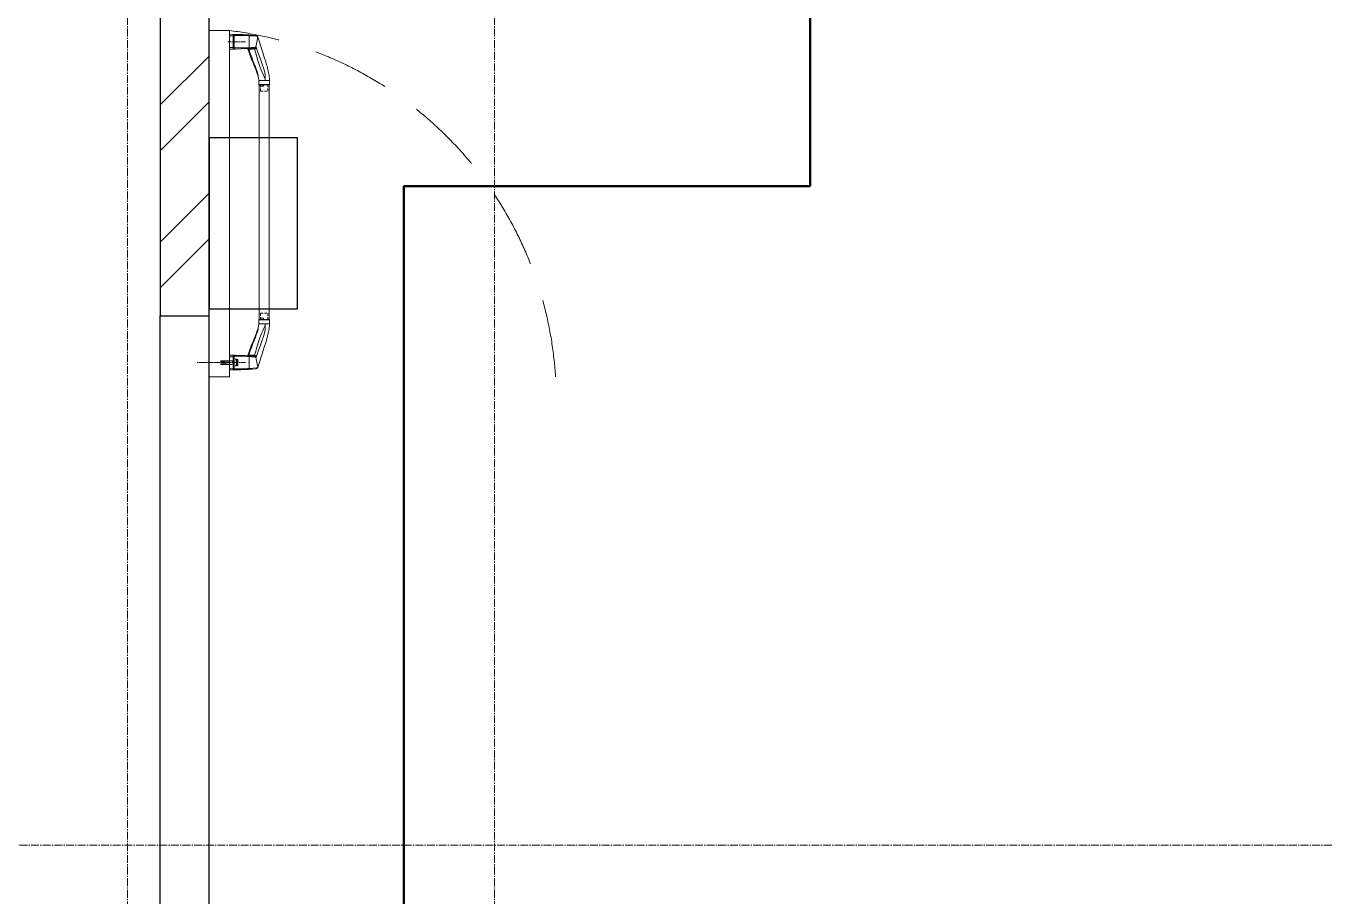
# Model space of a CAD drawing. Header units: millimetres. Extents: x -7155 to 483283, y -227682 to 148426.
# Drawn here: x 27351 to 30536, y 88375 to 90511 of the extents above; entities that cross this region are included whole.
import ezdxf

# ---------------------------------------------------------------- set-up
doc = ezdxf.new("R2010")
doc.units = ezdxf.units.MM
for name, pattern in [('CENTER2', [28.575, 19.05, -3.175, 3.175, -3.175]), ('CENTERLINE', [30, 12, -1.5, 3, -1.5, 12]), ('DASHED', [19.05, 12.7, -6.35]), ('HIDDEN', [9.525, 6.35, -3.175])]:
    doc.linetypes.add(name, pattern=pattern)
for name, color, linetype, lineweight in [('АР_Двери_внутренние_антипаника', 7, 'Continuous', 0), ('АР_Стены кирпич', 32, 'Continuous', 25), ('АР_Штриховка', 8, 'Continuous', 0)]:
    doc.layers.add(name, color=color, linetype=linetype, lineweight=lineweight)
for name, color, linetype, lineweight, true_color in [('АР_Оси_РД_100', 7, 'Continuous', 0, 0x525252), ('МАГНИТЫ', 7, 'Continuous', 0, 0xd100d1), ('РД_Витраж_вн', 7, 'Continuous', 25, 0x148aff), ('РД_Оси_100', 7, 'Continuous', 0, 0x525252), ('РД_проем_инж перемыч_фахверк', 7, 'Continuous', 18, 0xff1f1f)]:
    doc.layers.add(name, color=color, linetype=linetype, lineweight=lineweight, true_color=true_color)
doc.layers.add('РД_Проем', color=230, linetype='Continuous', lineweight=0, plot=False)

# ---------------------------------------------------------------- blocks, each defined once
blk = doc.blocks.new('СОШ_2200_АР_ОСИ_М100_28.05.24')
at = {"layer": 'АР_Оси_РД_100', "linetype": 'CENTER2'}
for p, q in [((27600, -6155), (27600, 139938.679)), ((-5954.958, 88500), (119910, 88500))]:
    blk.add_line(p, q, dxfattribs=at)
blk.add_lwpolyline([(28500, -6155), (28500, 139938.679)], dxfattribs=at)

msp = doc.modelspace()

# ---------------------------------------------------------------- hatches: boundary and pattern name
at = {"layer": 'АР_Штриховка', "linetype": 'Continuous', "lineweight": 0, "true_color": 0x000000}
h = msp.add_hatch(dxfattribs=at)
h.set_pattern_fill('ANSI32', color=18, scale=25, angle=-360, style=0)
h.paths.add_polyline_path([(27800, 90800), (27680, 90800), (27680, 89800), (27800, 89800)], flags=0)
h.paths.add_polyline_path([(27800, 87800), (27680, 87800), (27680, 87400), (27800, 87400)], flags=0)

# ---------------------------------------------------------------- linework, layer by layer
at = {"color": 1, "lineweight": 50}
for points in [[(29275, 90117.6), (29275, 99663), (44686.9, 99663), (44686.9, 90117.6)], [(29275, 90117.6), (28278, 90117.6), (28278, 71611), (44686.9, 71611), (44686.9, 90117.6)]]:
    msp.add_lwpolyline(points, dxfattribs=at)
at = {"layer": 'АР_Двери_внутренние_антипаника', "color": 18, "true_color": 0x000000}
for p, q in [((27850, 90500), (27800, 90500)), ((27800, 90500), (27800, 89650)), ((27850, 89650), (27850, 90500)), ((27800, 89650), (27850, 89650))]:
    msp.add_line(p, q, dxfattribs=at)
at = {"layer": 'АР_Двери_внутренние_антипаника', "color": 18, "linetype": 'Continuous', "true_color": 0x000000}
for p, q in [((27850, 90454.3), (27850, 90490.8)), ((27850, 90490.8), (27859.4, 90490.6)), ((27858.7, 90486.7), (27858.8, 90487.4)), ((27858.8, 90488.2), (27858.9, 90488.9)), ((27858.8, 90487.4), (27858.8, 90488.2)), ((27858.9, 90488.9), (27859, 90489.6)), ((27859, 90489.6), (27859.2, 90490.4)), ((27859.2, 90490.4), (27859.4, 90490.6)), ((27860.3, 90490.4), (27859.4, 90490.6)), ((27860.8, 90490.2), (27860.3, 90490.4)), ((27861.2, 90489.8), (27860.8, 90490.2)), ((27861.5, 90489.3), (27861.2, 90489.8)), ((27861.4, 90487.4), (27861.3, 90487.1)), ((27861.6, 90487.6), (27861.4, 90487.4)), ((27861.7, 90488.8), (27861.5, 90489.3)), ((27861.9, 90487.7), (27861.6, 90487.6)), ((27861.9, 90487.7), (27861.7, 90488.8)), ((27865.5, 90487.7), (27861.9, 90487.7)), ((27869.6, 90487.7), (27865.5, 90487.7)), ((27873.4, 90487.7), (27869.6, 90487.7)), ((27878.1, 90487.7), (27873.4, 90487.7)), ((27882, 90487.7), (27878.1, 90487.7)), ((27886.2, 90487.7), (27882, 90487.7)), ((27889.9, 90487.6), (27886.2, 90487.7)), ((27893.9, 90487.5), (27889.9, 90487.6)), ((27897.9, 90487.3), (27893.9, 90487.5)), ((27896.3, 90489.3), (27896.9, 90489.2)), ((27896.9, 90489.2), (27897.5, 90488.7)), ((27897, 90489.1), (27905.8, 90488.6)), ((27897.5, 90488.7), (27897.8, 90488.1)), ((27897.8, 90488.1), (27897.9, 90487.3)), ((27897.9, 90457.7), (27897.9, 90487.3)), ((27897.9, 90457.8), (27897.9, 90487.2)), ((27916.7, 90485.9), (27897.9, 90487.2)), ((27898.8, 90489), (27898.5, 90489.1)), ((27905.8, 90488.6), (27915.1, 90487.9)), ((27915.4, 90487.8), (27915.1, 90487.9)), ((27915.7, 90487.8), (27915.4, 90487.8)), ((27916.2, 90487.3), (27915.7, 90487.8)), ((27917.2, 90487.1), (27915.7, 90487.8)), ((27916.6, 90486.6), (27916.2, 90487.3)), ((27858.7, 90486.7), (27850, 90486.8)), ((27850, 90458.3), (27858.7, 90458.4)), ((27858.7, 90458.4), (27858.7, 90486.7)), ((27858.7, 90486.7), (27861.3, 90486.7)), ((27858.7, 90458.4), (27861.3, 90458.4)), ((27858.8, 90457.6), (27858.7, 90458.4)), ((27858.8, 90456.8), (27858.8, 90457.6)), ((27858.9, 90456.1), (27858.8, 90456.8)), ((27859, 90455.5), (27858.9, 90456.1)), ((27859.2, 90454.7), (27859, 90455.5)), ((27861.2, 90455.2), (27861.5, 90455.7)), ((27861.3, 90487.1), (27861.3, 90486.9)), ((27861.3, 90486.9), (27861.3, 90486.7)), ((27861.3, 90486.7), (27861.3, 90458.4)), ((27861.3, 90458.4), (27861.3, 90458.1)), ((27861.3, 90458.1), (27861.3, 90457.9)), ((27861.3, 90457.9), (27861.4, 90457.8)), ((27861.4, 90457.8), (27861.4, 90457.6)), ((27861.4, 90457.6), (27861.6, 90457.4)), ((27861.5, 90455.7), (27861.7, 90456.2)), ((27861.6, 90457.4), (27861.9, 90457.3)), ((27861.7, 90456.2), (27861.9, 90457.3)), ((27861.9, 90457.3), (27865.5, 90457.3)), ((27894.9, 90455.6), (27863.7, 90454.5)), ((27865.5, 90457.3), (27869.8, 90457.3)), ((27869.8, 90457.3), (27873.6, 90457.3)), ((27873.6, 90457.3), (27878.4, 90457.3)), ((27878.4, 90457.3), (27882.3, 90457.3)), ((27882.3, 90457.3), (27885.6, 90457.3)), ((27885.6, 90457.3), (27888.5, 90457.4)), ((27888.5, 90457.4), (27891.6, 90457.4)), ((27891.6, 90457.4), (27894.7, 90457.5)), ((27894.7, 90457.5), (27897.9, 90457.7)), ((27896.3, 90455.7), (27894.9, 90455.6)), ((27894.9, 90455.6), (27895.3, 90454.9)), ((27895.1, 90455.6), (27897.1, 90455.7)), ((27895.3, 90455.6), (27895.9, 90455.5)), ((27895.9, 90455.5), (27896, 90455.4)), ((27896, 90455.4), (27896.2, 90455.2)), ((27896.9, 90455.8), (27896.3, 90455.7)), ((27897.5, 90456.3), (27896.9, 90455.8)), ((27897.1, 90455.7), (27897.1, 90455.9)), ((27897.1, 90455.7), (27898.7, 90455.8)), ((27897.8, 90456.9), (27897.5, 90456.3)), ((27897.9, 90457.7), (27897.8, 90456.9)), ((27897.9, 90457.8), (27901.3, 90458)), ((27897.9, 90457.5), (27897.9, 90457.8)), ((27897.9, 90457.4), (27897.9, 90457.5)), ((27898.7, 90455.8), (27899.7, 90455.9)), ((27899.7, 90455.9), (27900.2, 90455.9)), ((27900.2, 90455.9), (27900.2, 90455.9)), ((27900.3, 90456.1), (27900.4, 90456.1)), ((27900.3, 90455.9), (27900.3, 90456.1)), ((27900.4, 90456.1), (27901, 90456.1)), ((27901, 90456.1), (27900.9, 90456.1)), ((27901.3, 90458), (27904.2, 90458.2)), ((27904.2, 90458.2), (27907, 90458.4)), ((27907, 90458.4), (27909.9, 90458.6)), ((27909.9, 90458.6), (27912.8, 90458.8)), ((27911.8, 90457), (27911.2, 90456.8)), ((27911.2, 90456.7), (27911.3, 90456.8)), ((27911.3, 90456.8), (27911.2, 90456.8)), ((27911.2, 90456.5), (27911.2, 90456.7)), ((27911.2, 90456.4), (27911.2, 90456.5)), ((27911.3, 90456.3), (27911.2, 90456.4)), ((27911.2, 90455.3), (27911.3, 90455.7)), ((27911.2, 90455.1), (27911.2, 90455.3)), ((27912.2, 90456.6), (27911.3, 90456.3)), ((27911.4, 90456.2), (27911.3, 90456.3)), ((27911.3, 90455.7), (27911.4, 90456.2)), ((27912.3, 90457.4), (27911.8, 90457)), ((27913.2, 90457.2), (27912.2, 90456.6)), ((27912.7, 90458.1), (27912.3, 90457.4)), ((27914.1, 90455.5), (27912.6, 90455)), ((27912.8, 90458.8), (27912.7, 90458.1)), ((27912.8, 90458.8), (27912.9, 90458.8)), ((27912.9, 90458.8), (27913, 90458.9)), ((27913, 90458.9), (27913.1, 90458.9)), ((27913.1, 90458.9), (27913.5, 90459.1)), ((27913.1, 90458.9), (27913.1, 90458.9)), ((27913.1, 90458.9), (27913.1, 90458.9)), ((27913.1, 90458.9), (27913.1, 90458.9)), ((27913.1, 90458.9), (27913.1, 90458.9)), ((27913.1, 90458.9), (27913.1, 90458.9)), ((27913.1, 90458.9), (27913.1, 90458.9)), ((27913.1, 90458.9), (27913.1, 90458.9)), ((27913.1, 90458.9), (27913.1, 90458.9)), ((27913.1, 90458.9), (27913.1, 90458.9)), ((27913.1, 90458.9), (27913.1, 90458.9)), ((27913.1, 90458.9), (27913.1, 90458.9)), ((27913.1, 90458.9), (27913.1, 90458.9)), ((27913.1, 90458.9), (27913.1, 90458.9)), ((27914, 90458.1), (27913.2, 90457.2)), ((27913.5, 90459.1), (27914, 90459.2)), ((27914, 90459.2), (27914.2, 90459.2)), ((27914.4, 90459.1), (27914, 90458.1)), ((27915.4, 90456.2), (27914.1, 90455.5)), ((27914.2, 90459.2), (27914.4, 90459.1)), ((27914.4, 90459.1), (27919.1, 90483.6)), ((27914.4, 90459.1), (27915.3, 90458.3)), ((27915.3, 90458.3), (27915.8, 90457.8)), ((27916.2, 90457), (27915.4, 90456.2)), ((27915.8, 90457.8), (27916.2, 90457)), ((27916.2, 90457), (27919.5, 90446.8)), ((27916.7, 90485.9), (27916.6, 90486.6)), ((27917.3, 90485.7), (27916.7, 90485.9)), ((27918.9, 90485.3), (27917.2, 90487.1)), ((27918, 90485.1), (27917.3, 90485.7)), ((27919.1, 90483.6), (27918, 90485.1)), ((27919.8, 90483.6), (27918.9, 90485.3)), ((27919, 90485.2), (27918.9, 90485.3)), ((27919.2, 90484.4), (27919, 90485.2)), ((27919.1, 90483.6), (27919.2, 90484.4)), ((27920.4, 90481.7), (27919.8, 90483.6)), ((27923.4, 90472.2), (27920.4, 90481.7)), ((27926.1, 90463.6), (27923.4, 90472.2)), ((27928.6, 90455.8), (27926.1, 90463.6)), ((27930.8, 90448.9), (27928.6, 90455.8)), ((27859.4, 90454.4), (27850, 90454.3)), ((27859.4, 90454.4), (27859.2, 90454.7)), ((27859.4, 90454.4), (27860.3, 90454.6)), ((27861.5, 90454.4), (27859.4, 90454.4)), ((27860.3, 90454.6), (27860.8, 90454.9)), ((27860.8, 90454.9), (27861.2, 90455.2)), ((27863.7, 90454.5), (27861.5, 90454.4)), ((27895.3, 90454.9), (27898.2, 90446.2)), ((27895.3, 90454.9), (27895.5, 90454.6)), ((27895.5, 90454.6), (27895.9, 90454.3)), ((27895.9, 90454.3), (27896.4, 90454.1)), ((27896.2, 90455.2), (27896.4, 90455.1)), ((27896.4, 90455.1), (27896.9, 90454.8)), ((27896.4, 90454.1), (27897.6, 90454)), ((27896.9, 90454.8), (27897.5, 90454.2)), ((27897.5, 90454.2), (27897.6, 90454)), ((27897.6, 90454), (27901, 90443.7)), ((27898.1, 90454), (27897.6, 90454)), ((27905.5, 90454.4), (27898.1, 90454)), ((27898.2, 90446.2), (27900.9, 90438.5)), ((27900.9, 90438.5), (27903.4, 90431.8)), ((27901, 90443.7), (27904.4, 90434.3)), ((27903.4, 90431.8), (27905.7, 90425.9)), ((27904.4, 90434.3), (27907.6, 90425.9)), ((27911.2, 90454.8), (27905.5, 90454.4)), ((27905.7, 90425.9), (27907.8, 90420.6)), ((27907.6, 90425.9), (27910.6, 90418.2)), ((27911.2, 90454.8), (27911.2, 90455.1)), ((27912.6, 90455), (27911.2, 90454.8)), ((27914.4, 90444.5), (27911.2, 90454.8)), ((27911.2, 90454.8), (27911.2, 90454.8)), ((27917.2, 90435.1), (27914.4, 90444.5)), ((27919.7, 90426.6), (27917.2, 90435.1)), ((27919.5, 90446.8), (27922.8, 90437.8)), ((27922.2, 90418.9), (27919.7, 90426.6)), ((27922.8, 90437.8), (27925.8, 90429.7)), ((27925.8, 90429.7), (27928.6, 90422.2)), ((27932.7, 90442.7), (27930.8, 90448.9)), ((27934.5, 90437.1), (27932.7, 90442.7)), ((27936.1, 90432), (27934.5, 90437.1)), ((27938, 90425.9), (27936.1, 90432)), ((27939.6, 90420.6), (27938, 90425.9)), ((27907.8, 90420.6), (27909.7, 90416)), ((27909.7, 90416), (27911.4, 90411.9)), ((27910.6, 90418.2), (27913.4, 90411.2)), ((27911.4, 90411.9), (27912.9, 90408.3)), ((27912.9, 90408.3), (27914.6, 90404)), ((27913.4, 90411.2), (27915.8, 90404.9)), ((27914.6, 90404), (27916, 90400.4)), ((27915.8, 90404.9), (27917.8, 90399.1)), ((27916, 90400.4), (27917.4, 90396.6)), ((27917.4, 90396.6), (27918.8, 90392.5)), ((27917.8, 90399.1), (27919.3, 90394)), ((27918.8, 90392.5), (27920, 90388.1)), ((27919.3, 90394), (27920.3, 90389.4)), ((27924.7, 90411.9), (27922.2, 90418.9)), ((27927, 90405.5), (27924.7, 90411.9)), ((27929.3, 90399.7), (27927, 90405.5)), ((27928.6, 90422.2), (27931.1, 90415.2)), ((27931.4, 90394.5), (27929.3, 90399.7)), ((27931.1, 90415.2), (27933.2, 90408.7)), ((27933.4, 90389.8), (27931.4, 90394.5)), ((27933.2, 90408.7), (27935, 90402.6)), ((27935, 90402.6), (27936.3, 90396.9)), ((27936.3, 90396.9), (27937.1, 90391.4)), ((27940.9, 90416.1), (27939.6, 90420.6)), ((27942, 90412.3), (27940.9, 90416.1)), ((27942.9, 90409.2), (27942, 90412.3)), ((27943.6, 90406.4), (27942.9, 90409.2)), ((27944.2, 90404.2), (27943.6, 90406.4)), ((27944.6, 90402.3), (27944.2, 90404.2)), ((27945.2, 90400), (27944.6, 90402.3)), ((27945.8, 90397.3), (27945.2, 90400)), ((27946.5, 90394), (27945.8, 90397.3)), ((27947.1, 90390.3), (27946.5, 90394)), ((27920, 90388.1), (27921.1, 90383.6)), ((27920.3, 90389.4), (27920.7, 90386.3)), ((27920.7, 90386.3), (27921.1, 90383.4)), ((27921, 90383.8), (27921.3, 90382.3)), ((27921.3, 90382.3), (27921.6, 90380)), ((27921.7, 90377.5), (27921.6, 90380)), ((27921.7, 90377.5), (27921.7, 90367.5)), ((27921.7, 90377.5), (27921.8, 90377.5)), ((27921.7, 90367.5), (27937.5, 90367.5)), ((27921.8, 90377.5), (27937.5, 90377.5)), ((27936.9, 90366.5), (27922.7, 90366.5)), ((27922.7, 90366.5), (27922.7, 89791)), ((27934.9, 90386.6), (27933.4, 90389.8)), ((27936.3, 90383.6), (27934.9, 90386.6)), ((27937.2, 90380.6), (27936.3, 90383.6)), ((27947.1, 90366.5), (27936.9, 90366.5)), ((27937.1, 90391.4), (27937.4, 90387.5)), ((27937.5, 90377.5), (27937.2, 90380.6)), ((27937.4, 90387.5), (27937.5, 90383.9)), ((27937.5, 90383.9), (27937.5, 90380.6)), ((27937.5, 90380.6), (27937.5, 90377.5)), ((27937.5, 90377.5), (27948.1, 90377.5)), ((27937.5, 90367.5), (27948.1, 90367.5)), ((27947.3, 90389), (27947.1, 90390.3)), ((27947.1, 90366.5), (27947.1, 89791)), ((27947.5, 90387.7), (27947.3, 90389)), ((27947.6, 90386.5), (27947.5, 90387.7)), ((27947.7, 90385.3), (27947.6, 90386.5)), ((27947.8, 90384.2), (27947.7, 90385.3)), ((27948, 90382.3), (27947.8, 90384.2)), ((27948.1, 90377.5), (27948, 90382.3)), ((27948.1, 90367.5), (27948.1, 90377.5)), ((27948.1, 90367.5), (27948.1, 90377.5)), ((27921.7, 89790), (27937.5, 89790)), ((27921.7, 89780), (27921.7, 89790)), ((27936.9, 89791), (27922.7, 89791)), ((27947.1, 89791), (27936.9, 89791)), ((27937.5, 89790), (27948.1, 89790)), ((27948.1, 89790), (27948.1, 89780)), ((27948.1, 89790), (27948.1, 89780)), ((27914.6, 89753.5), (27916, 89757.1)), ((27915.8, 89752.6), (27917.8, 89758.4)), ((27916, 89757.1), (27917.4, 89760.9)), ((27917.4, 89760.9), (27918.8, 89765.1)), ((27917.8, 89758.4), (27919.3, 89763.5)), ((27918.8, 89765.1), (27920, 89769.4)), ((27919.3, 89763.5), (27920.3, 89768.1)), ((27920, 89769.4), (27921.1, 89773.9)), ((27920.3, 89768.1), (27920.7, 89771.2)), ((27920.7, 89771.2), (27921.1, 89774.1)), ((27921, 89773.7), (27921.3, 89775.2)), ((27921.3, 89775.2), (27921.6, 89777.6)), ((27921.7, 89780), (27921.6, 89777.6)), ((27921.7, 89780), (27921.8, 89780)), ((27921.8, 89780), (27937.5, 89780)), ((27929.3, 89757.8), (27927, 89752)), ((27931.4, 89763), (27929.3, 89757.8)), ((27933.4, 89767.7), (27931.4, 89763)), ((27933.2, 89748.8), (27935, 89754.9)), ((27934.9, 89770.9), (27933.4, 89767.7)), ((27936.3, 89773.9), (27934.9, 89770.9)), ((27935, 89754.9), (27936.3, 89760.6)), ((27937.2, 89776.9), (27936.3, 89773.9)), ((27936.3, 89760.6), (27937.1, 89766.1)), ((27937.1, 89766.1), (27937.4, 89770)), ((27937.5, 89780), (27937.2, 89776.9)), ((27937.4, 89770), (27937.5, 89773.6)), ((27937.5, 89776.9), (27937.5, 89780)), ((27937.5, 89780), (27948.1, 89780)), ((27937.5, 89773.6), (27937.5, 89776.9)), ((27944.6, 89755.2), (27944.2, 89753.3)), ((27945.2, 89757.5), (27944.6, 89755.2)), ((27945.8, 89760.3), (27945.2, 89757.5)), ((27946.5, 89763.5), (27945.8, 89760.3)), ((27947.1, 89767.2), (27946.5, 89763.5)), ((27947.3, 89768.5), (27947.1, 89767.2)), ((27947.5, 89769.8), (27947.3, 89768.5)), ((27947.6, 89771), (27947.5, 89769.8)), ((27947.7, 89772.2), (27947.6, 89771)), ((27947.8, 89773.3), (27947.7, 89772.2)), ((27948, 89775.2), (27947.8, 89773.3)), ((27948.1, 89780), (27948, 89775.2)), ((27900.9, 89719), (27903.4, 89725.7)), ((27901, 89713.8), (27904.4, 89723.2)), ((27903.4, 89725.7), (27905.7, 89731.6)), ((27904.4, 89723.2), (27907.6, 89731.6)), ((27905.7, 89731.6), (27907.8, 89736.9)), ((27907.6, 89731.6), (27910.6, 89739.3)), ((27907.8, 89736.9), (27909.7, 89741.5)), ((27909.7, 89741.5), (27911.4, 89745.6)), ((27910.6, 89739.3), (27913.4, 89746.3)), ((27911.4, 89745.6), (27912.9, 89749.2)), ((27912.9, 89749.2), (27914.6, 89753.5)), ((27913.4, 89746.3), (27915.8, 89752.6)), ((27919.7, 89730.9), (27917.2, 89722.4)), ((27922.2, 89738.6), (27919.7, 89730.9)), ((27924.7, 89745.6), (27922.2, 89738.6)), ((27922.8, 89719.7), (27925.8, 89727.8)), ((27927, 89752), (27924.7, 89745.6)), ((27925.8, 89727.8), (27928.6, 89735.3)), ((27928.6, 89735.3), (27931.1, 89742.3)), ((27931.1, 89742.3), (27933.2, 89748.8)), ((27936.1, 89725.5), (27934.5, 89720.5)), ((27938, 89731.6), (27936.1, 89725.5)), ((27939.6, 89736.9), (27938, 89731.6)), ((27940.9, 89741.4), (27939.6, 89736.9)), ((27942, 89745.2), (27940.9, 89741.4)), ((27942.9, 89748.3), (27942, 89745.2)), ((27943.6, 89751.1), (27942.9, 89748.3)), ((27944.2, 89753.3), (27943.6, 89751.1)), ((27850, 89703.2), (27850, 89666.7)), ((27859.4, 89703.1), (27850, 89703.2)), ((27850, 89699.3), (27858.7, 89699.1)), ((27858.8, 89699.9), (27858.7, 89699.1)), ((27858.7, 89699.1), (27858.7, 89670.9)), ((27858.7, 89699.1), (27861.3, 89699.1)), ((27858.9, 89701.4), (27858.8, 89700.7)), ((27858.8, 89700.7), (27858.8, 89699.9)), ((27859, 89702), (27858.9, 89701.4)), ((27859.2, 89702.9), (27859, 89702)), ((27859.4, 89703.1), (27859.2, 89702.9)), ((27861.5, 89703.1), (27859.4, 89703.1)), ((27859.4, 89703.1), (27860.3, 89702.9)), ((27860.3, 89702.9), (27860.8, 89702.6)), ((27860.8, 89702.6), (27861.2, 89702.3)), ((27861.2, 89702.3), (27861.5, 89701.8)), ((27861.3, 89699.6), (27861.4, 89699.7)), ((27861.3, 89699.4), (27861.3, 89699.6)), ((27861.3, 89699.1), (27861.3, 89699.4)), ((27861.3, 89670.9), (27861.3, 89699.1)), ((27861.4, 89699.9), (27861.6, 89700.1)), ((27861.4, 89699.7), (27861.4, 89699.9)), ((27863.7, 89703.1), (27861.5, 89703.1)), ((27861.5, 89701.8), (27861.7, 89701.3)), ((27861.6, 89700.1), (27861.9, 89700.2)), ((27861.7, 89701.3), (27861.9, 89700.2)), ((27861.9, 89700.2), (27865.5, 89700.2)), ((27894.9, 89701.9), (27863.7, 89703.1)), ((27866, 89692), (27865.1, 89694.2)), ((27865.1, 89694.2), (27865.3, 89694.2)), ((27866.2, 89692), (27865.3, 89694.2)), ((27865.3, 89694.2), (27868.4, 89692.6)), ((27865.5, 89700.2), (27869.8, 89700.2)), ((27866.6, 89689.5), (27866, 89692)), ((27866.8, 89689.5), (27866.2, 89692)), ((27868.4, 89691.5), (27866.9, 89692.2)), ((27866.9, 89692.2), (27867.4, 89690.4)), ((27868.2, 89691.5), (27867, 89692.1)), ((27868.2, 89691.5), (27868.4, 89691.5)), ((27868.4, 89692.6), (27868.4, 89691.5)), ((27868.6, 89691), (27868.6, 89692.6)), ((27868.6, 89692.6), (27868.8, 89692.6)), ((27868.6, 89691), (27868.8, 89691)), ((27868.6, 89690.9), (27868.6, 89691)), ((27868.6, 89690.7), (27868.6, 89690.9)), ((27868.8, 89691), (27868.8, 89692.6)), ((27868.8, 89692.6), (27870.5, 89692.6)), ((27868.8, 89690.9), (27868.8, 89691)), ((27868.8, 89690.7), (27868.8, 89690.9)), ((27869.1, 89691.1), (27869.1, 89691.8)), ((27869.1, 89691.8), (27870.2, 89691.8)), ((27869.2, 89691.1), (27869.1, 89691.1)), ((27869.2, 89691), (27869.2, 89691.1)), ((27869.2, 89690.9), (27869.2, 89691)), ((27869.3, 89690.8), (27869.2, 89690.9)), ((27869.2, 89690.9), (27869.2, 89690.9)), ((27869.8, 89700.2), (27873.6, 89700.2)), ((27869.9, 89691.8), (27869.9, 89691.1)), ((27869.9, 89691.1), (27870.2, 89691.1)), ((27869.9, 89691.1), (27869.9, 89691.1)), ((27869.9, 89691.1), (27869.9, 89691)), ((27869.9, 89691), (27869.9, 89690.9)), ((27869.9, 89690.9), (27869.9, 89690.9)), ((27869.9, 89690.9), (27869.9, 89690.8)), ((27870.2, 89691), (27870.1, 89690.9)), ((27870.1, 89690.9), (27870.1, 89690.9)), ((27870.1, 89690.9), (27870.1, 89690.8)), ((27870.2, 89691.8), (27870.2, 89691.1)), ((27870.2, 89691.1), (27870.2, 89691.1)), ((27870.2, 89691.1), (27870.2, 89691)), ((27870.5, 89692.6), (27870.5, 89691)), ((27870.5, 89691), (27870.5, 89690.8)), ((27870.5, 89690.8), (27870.5, 89690.7)), ((27873.6, 89700.2), (27878.4, 89700.2)), ((27878.4, 89700.2), (27882.3, 89700.2)), ((27882.3, 89700.2), (27885.6, 89700.2)), ((27885.6, 89700.2), (27888.5, 89700.2)), ((27888.5, 89700.2), (27891.6, 89700.1)), ((27891.6, 89700.1), (27894.7, 89700)), ((27894.7, 89700), (27897.9, 89699.8)), ((27894.9, 89701.9), (27895.3, 89702.6)), ((27896.3, 89701.8), (27894.9, 89701.9)), ((27895.1, 89701.9), (27897.1, 89701.8)), ((27895.3, 89702.6), (27898.2, 89711.3)), ((27895.3, 89702.6), (27895.5, 89702.9)), ((27895.3, 89701.9), (27895.9, 89702)), ((27895.5, 89702.9), (27895.9, 89703.2)), ((27895.9, 89703.2), (27896.4, 89703.4)), ((27895.9, 89702), (27896, 89702.1)), ((27896, 89702.1), (27896.2, 89702.3)), ((27896.2, 89702.3), (27896.4, 89702.4)), ((27896.9, 89701.7), (27896.3, 89701.8)), ((27896.4, 89703.4), (27897.6, 89703.5)), ((27896.4, 89702.4), (27896.9, 89702.7)), ((27896.9, 89702.7), (27897.5, 89703.3)), ((27897.5, 89701.2), (27896.9, 89701.7)), ((27897.1, 89701.8), (27898.7, 89701.7)), ((27897.1, 89701.8), (27897.1, 89701.6)), ((27897.5, 89703.3), (27897.6, 89703.5)), ((27897.8, 89700.6), (27897.5, 89701.2)), ((27897.6, 89703.5), (27901, 89713.8)), ((27898.1, 89703.5), (27897.6, 89703.5)), ((27897.9, 89699.8), (27897.8, 89700.6)), ((27897.9, 89700.1), (27897.9, 89700)), ((27897.9, 89700), (27897.9, 89699.7)), ((27897.9, 89699.8), (27897.9, 89670.2)), ((27897.9, 89699.7), (27897.9, 89670.3)), ((27897.9, 89699.7), (27901.3, 89699.5)), ((27905.5, 89703.1), (27898.1, 89703.5)), ((27898.2, 89711.3), (27900.9, 89719)), ((27898.7, 89701.7), (27899.7, 89701.6)), ((27899.7, 89701.6), (27900.2, 89701.6)), ((27900.2, 89701.6), (27900.2, 89701.6)), ((27900.3, 89701.6), (27900.3, 89701.4)), ((27900.3, 89701.4), (27900.4, 89701.4)), ((27900.4, 89701.4), (27901, 89701.4)), ((27901, 89701.4), (27900.9, 89701.4)), ((27901.3, 89699.5), (27904.2, 89699.3)), ((27904.2, 89699.3), (27907, 89699.1)), ((27911.2, 89702.7), (27905.5, 89703.1)), ((27907, 89699.1), (27909.9, 89698.9)), ((27909.9, 89698.9), (27912.8, 89698.7)), ((27914.4, 89713), (27911.2, 89702.7)), ((27911.2, 89702.7), (27911.2, 89702.7)), ((27912.6, 89702.5), (27911.2, 89702.7)), ((27911.2, 89702.7), (27911.2, 89702.4)), ((27911.2, 89702.4), (27911.2, 89702.2)), ((27911.2, 89702.2), (27911.3, 89701.8)), ((27911.3, 89701.2), (27911.2, 89701.1)), ((27911.2, 89701.1), (27911.2, 89701)), ((27911.2, 89701), (27911.2, 89700.8)), ((27911.2, 89700.8), (27911.3, 89700.7)), ((27911.8, 89700.5), (27911.2, 89700.7)), ((27911.3, 89700.7), (27911.2, 89700.7)), ((27911.3, 89701.8), (27911.4, 89701.3)), ((27911.4, 89701.3), (27911.3, 89701.2)), ((27912.2, 89700.9), (27911.3, 89701.2)), ((27912.3, 89700.1), (27911.8, 89700.5)), ((27913.2, 89700.3), (27912.2, 89700.9)), ((27912.7, 89699.4), (27912.3, 89700.1)), ((27914.1, 89702), (27912.6, 89702.5)), ((27912.8, 89698.7), (27912.7, 89699.4)), ((27912.8, 89698.7), (27912.9, 89698.7)), ((27912.9, 89698.7), (27913, 89698.6)), ((27913, 89698.6), (27913.1, 89698.6)), ((27913.1, 89698.6), (27913.1, 89698.6)), ((27913.1, 89698.6), (27913.1, 89698.6)), ((27913.1, 89698.6), (27913.1, 89698.6)), ((27913.1, 89698.6), (27913.1, 89698.6)), ((27913.1, 89698.6), (27913.1, 89698.6)), ((27913.1, 89698.6), (27913.1, 89698.6)), ((27913.1, 89698.6), (27913.1, 89698.6)), ((27913.1, 89698.6), (27913.1, 89698.6)), ((27913.1, 89698.6), (27913.1, 89698.6)), ((27913.1, 89698.6), (27913.1, 89698.6)), ((27913.1, 89698.6), (27913.1, 89698.6)), ((27913.1, 89698.6), (27913.1, 89698.6)), ((27913.1, 89698.6), (27913.1, 89698.6)), ((27913.1, 89698.6), (27913.5, 89698.4)), ((27914, 89699.4), (27913.2, 89700.3)), ((27913.5, 89698.4), (27914, 89698.3)), ((27914.4, 89698.4), (27914, 89699.4)), ((27914, 89698.3), (27914.2, 89698.3)), ((27915.4, 89701.3), (27914.1, 89702)), ((27914.2, 89698.3), (27914.4, 89698.4)), ((27917.2, 89722.4), (27914.4, 89713)), ((27914.4, 89698.4), (27915.3, 89699.2)), ((27914.4, 89698.4), (27919.1, 89673.9)), ((27915.3, 89699.2), (27915.8, 89699.7)), ((27916.2, 89700.6), (27915.4, 89701.3)), ((27915.8, 89699.7), (27916.2, 89700.6)), ((27916.2, 89700.6), (27919.5, 89710.7)), ((27919.5, 89710.7), (27922.8, 89719.7)), ((27926.1, 89693.9), (27923.4, 89685.3)), ((27928.6, 89701.7), (27926.1, 89693.9)), ((27930.8, 89708.6), (27928.6, 89701.7)), ((27932.7, 89714.8), (27930.8, 89708.6)), ((27934.5, 89720.5), (27932.7, 89714.8)), ((27850, 89689.5), (27827.8, 89689.5)), ((27850, 89688.7), (27827.8, 89686.4)), ((27827.8, 89683.6), (27850, 89681.3)), ((27850, 89680.5), (27827.8, 89680.5)), ((27858.7, 89670.9), (27850, 89670.7)), ((27850, 89666.7), (27859.4, 89666.9)), ((27858.7, 89670.9), (27861.3, 89670.9)), ((27858.7, 89670.9), (27858.8, 89670.1)), ((27858.8, 89670.1), (27858.8, 89669.3)), ((27858.8, 89669.3), (27858.9, 89668.6)), ((27858.9, 89668.6), (27859, 89667.9)), ((27859, 89667.9), (27859.2, 89667.1)), ((27859.2, 89667.1), (27859.4, 89666.9)), ((27860.3, 89667.1), (27859.4, 89666.9)), ((27860.8, 89667.4), (27860.3, 89667.1)), ((27861.2, 89667.7), (27860.8, 89667.4)), ((27861.5, 89668.2), (27861.2, 89667.7)), ((27861.3, 89670.6), (27861.3, 89670.9)), ((27861.3, 89670.4), (27861.3, 89670.6)), ((27861.4, 89670.1), (27861.3, 89670.4)), ((27861.6, 89669.9), (27861.4, 89670.1)), ((27861.7, 89668.7), (27861.5, 89668.2)), ((27861.9, 89669.8), (27861.6, 89669.9)), ((27861.9, 89669.8), (27861.7, 89668.7)), ((27865.5, 89669.8), (27861.9, 89669.8)), ((27865, 89685), (27866.9, 89686.9)), ((27865, 89685), (27865.2, 89685)), ((27866.9, 89683.1), (27865, 89685)), ((27865.1, 89675.8), (27866, 89678)), ((27865.1, 89675.8), (27865.3, 89675.8)), ((27865.2, 89685), (27867.1, 89686.9)), ((27867.1, 89683.1), (27865.2, 89685)), ((27865.3, 89675.8), (27866.2, 89678)), ((27868.4, 89677.4), (27865.3, 89675.8)), ((27869.6, 89669.8), (27865.5, 89669.8)), ((27866, 89678), (27866.6, 89680.5)), ((27866.2, 89678), (27866.8, 89680.5)), ((27867.9, 89686.5), (27866.5, 89685)), ((27866.5, 89685), (27867.9, 89683.5)), ((27866.9, 89686.9), (27866.6, 89689.5)), ((27866.6, 89680.5), (27866.9, 89683.1)), ((27867.1, 89686.9), (27866.8, 89689.5)), ((27866.8, 89680.5), (27867.1, 89683.1)), ((27866.9, 89686.9), (27867.1, 89686.9)), ((27866.9, 89683.1), (27867.1, 89683.1)), ((27867.4, 89679.6), (27866.9, 89677.8)), ((27866.9, 89677.8), (27868.4, 89678.5)), ((27867, 89677.9), (27868.2, 89678.5)), ((27867.4, 89690.4), (27867.7, 89688.5)), ((27867.7, 89681.5), (27867.4, 89679.6)), ((27867.7, 89688.5), (27867.9, 89686.5)), ((27867.9, 89683.5), (27867.7, 89681.5)), ((27868.2, 89678.5), (27868.4, 89678.5)), ((27868.4, 89678.5), (27868.4, 89677.4)), ((27868.6, 89690.6), (27868.6, 89690.7)), ((27868.7, 89690.4), (27868.6, 89690.6)), ((27868.6, 89689), (27868.7, 89689.1)), ((27868.6, 89688.8), (27868.6, 89689)), ((27868.6, 89688.6), (27868.6, 89688.8)), ((27868.6, 89688.6), (27868.8, 89688.6)), ((27868.6, 89688), (27868.6, 89688.6)), ((27868.6, 89688), (27868.8, 89688)), ((27868.6, 89687.8), (27868.6, 89688)), ((27868.6, 89687.7), (27868.6, 89687.8)), ((27868.6, 89687.5), (27868.6, 89687.7)), ((27868.7, 89687.4), (27868.6, 89687.5)), ((27868.6, 89685), (27868.6, 89686.5)), ((27868.6, 89686.5), (27868.8, 89686.5)), ((27868.6, 89685), (27868.8, 89685)), ((27868.6, 89684.8), (27868.6, 89685)), ((27868.6, 89684.7), (27868.6, 89684.8)), ((27868.6, 89684.5), (27868.6, 89684.7)), ((27868.7, 89684.4), (27868.6, 89684.5)), ((27868.6, 89683.5), (27868.8, 89683.5)), ((27868.6, 89682.2), (27868.6, 89683.5)), ((27868.6, 89682.2), (27868.8, 89682.2)), ((27869.5, 89681.9), (27868.6, 89682.2)), ((27868.6, 89681.2), (27869.5, 89681.6)), ((27868.6, 89681.2), (27868.8, 89681.2)), ((27868.6, 89679.9), (27868.6, 89681.2)), ((27868.6, 89679.9), (27868.8, 89679.9)), ((27868.6, 89678.8), (27870.3, 89679.5)), ((27868.6, 89678.8), (27868.8, 89678.8)), ((27868.6, 89677.3), (27868.6, 89678.8)), ((27868.6, 89677.3), (27868.8, 89677.3)), ((27870.3, 89676.6), (27868.6, 89677.3)), ((27868.8, 89690.3), (27868.7, 89690.4)), ((27868.7, 89689.3), (27868.8, 89689.4)), ((27868.7, 89689.1), (27868.7, 89689.3)), ((27868.8, 89687.3), (27868.7, 89687.4)), ((27868.8, 89684.3), (27868.7, 89684.4)), ((27868.9, 89690.6), (27868.8, 89690.7)), ((27868.8, 89690.2), (27868.8, 89690.3)), ((27868.9, 89690.1), (27868.8, 89690.2)), ((27868.8, 89689.4), (27868.9, 89689.5)), ((27868.8, 89689), (27868.9, 89689.1)), ((27868.8, 89688.8), (27868.8, 89689)), ((27868.8, 89688.6), (27868.8, 89688.8)), ((27868.8, 89688), (27868.8, 89688.6)), ((27868.8, 89687.8), (27868.8, 89688)), ((27868.8, 89687.7), (27868.8, 89687.8)), ((27868.9, 89687.5), (27868.8, 89687.7)), ((27868.8, 89687.2), (27868.8, 89687.3)), ((27868.9, 89687.1), (27868.8, 89687.2)), ((27868.8, 89685), (27868.8, 89686.5)), ((27868.8, 89686.5), (27870.5, 89686.5)), ((27868.8, 89684.8), (27868.8, 89685)), ((27868.8, 89684.7), (27868.8, 89684.8)), ((27868.9, 89684.5), (27868.8, 89684.7)), ((27868.8, 89684.2), (27868.8, 89684.3)), ((27868.9, 89684.1), (27868.8, 89684.2)), ((27868.8, 89682.2), (27868.8, 89683.5)), ((27868.8, 89683.5), (27870.5, 89683.5)), ((27869.8, 89681.9), (27868.8, 89682.2)), ((27868.8, 89681.2), (27869.8, 89681.6)), ((27868.8, 89679.9), (27868.8, 89681.2)), ((27870.5, 89679.9), (27868.8, 89679.9)), ((27868.8, 89678.8), (27870.5, 89679.5)), ((27868.8, 89677.3), (27868.8, 89678.8)), ((27870.5, 89676.6), (27868.8, 89677.3)), ((27868.9, 89690.4), (27868.9, 89690.6)), ((27869, 89690.3), (27868.9, 89690.4)), ((27869, 89690.1), (27868.9, 89690.1)), ((27868.9, 89689.5), (27869, 89689.5)), ((27868.9, 89689.1), (27869, 89689.3)), ((27868.9, 89687.4), (27868.9, 89687.5)), ((27869, 89687.3), (27868.9, 89687.4)), ((27869, 89687.1), (27868.9, 89687.1)), ((27868.9, 89684.4), (27868.9, 89684.5)), ((27869, 89684.3), (27868.9, 89684.4)), ((27869, 89684.1), (27868.9, 89684.1)), ((27869.1, 89690.2), (27869, 89690.3)), ((27869.1, 89690.1), (27869, 89690.1)), ((27869, 89689.5), (27869.1, 89689.6)), ((27869, 89689.4), (27869.1, 89689.5)), ((27869, 89689.3), (27869, 89689.4)), ((27869.1, 89687.2), (27869, 89687.3)), ((27869.1, 89687.1), (27869, 89687.1)), ((27869.1, 89684.2), (27869, 89684.3)), ((27869.1, 89684.1), (27869, 89684.1)), ((27869.2, 89690.1), (27869.1, 89690.2)), ((27869.1, 89690.1), (27869.3, 89690.1)), ((27869.1, 89689.6), (27869.3, 89689.6)), ((27869.1, 89689.5), (27869.2, 89689.5)), ((27869.1, 89688.4), (27869.2, 89688.5)), ((27869.1, 89688.2), (27869.1, 89688.4)), ((27869.2, 89688.1), (27869.1, 89688.2)), ((27869.2, 89687.1), (27869.1, 89687.2)), ((27869.1, 89687.1), (27869.3, 89687.1)), ((27869.1, 89685.2), (27869.1, 89685.9)), ((27869.1, 89685.9), (27869.5, 89685.9)), ((27869.1, 89685.1), (27869.1, 89685.2)), ((27869.1, 89685.2), (27869.1, 89685.2)), ((27869.2, 89685), (27869.1, 89685.1)), ((27869.1, 89685.1), (27869.1, 89685.1)), ((27869.2, 89684.1), (27869.1, 89684.2)), ((27869.3, 89690.1), (27869.2, 89690.1)), ((27869.2, 89690.1), (27869.2, 89690.1)), ((27869.2, 89689.5), (27869.3, 89689.6)), ((27869.2, 89688.6), (27869.2, 89688.7)), ((27869.2, 89688.7), (27869.2, 89688.7)), ((27869.2, 89688.7), (27869.3, 89688.7)), ((27869.2, 89688.5), (27869.2, 89688.6)), ((27869.2, 89688.5), (27869.2, 89688.5)), ((27869.2, 89688), (27869.2, 89688.1)), ((27869.2, 89688.1), (27869.2, 89688.1)), ((27869.2, 89687.9), (27869.2, 89688)), ((27869.3, 89687.9), (27869.2, 89687.9)), ((27869.3, 89687.1), (27869.2, 89687.1)), ((27869.2, 89687.1), (27869.2, 89687.1)), ((27869.3, 89685), (27869.2, 89685)), ((27869.2, 89685), (27869.2, 89685)), ((27869.3, 89684.9), (27869.2, 89685)), ((27869.2, 89685), (27869.2, 89685)), ((27869.2, 89685), (27869.2, 89685)), ((27869.2, 89685), (27869.2, 89685)), ((27869.3, 89684.1), (27869.2, 89684.1)), ((27869.2, 89684.1), (27869.2, 89684.1)), ((27869.3, 89690.7), (27869.3, 89690.8)), ((27869.3, 89690.8), (27869.3, 89690.8)), ((27869.4, 89690.7), (27869.3, 89690.7)), ((27870, 89690.1), (27869.3, 89690.1)), ((27869.3, 89689.6), (27870, 89689.6)), ((27869.3, 89688.7), (27869.3, 89688.8)), ((27869.3, 89688.8), (27869.3, 89688.8)), ((27869.3, 89688.8), (27869.4, 89688.8)), ((27869.3, 89687.8), (27869.3, 89687.9)), ((27869.4, 89687.8), (27869.3, 89687.8)), ((27869.3, 89687.8), (27869.3, 89687.8)), ((27870, 89687.1), (27869.3, 89687.1)), ((27869.3, 89685.9), (27869.3, 89685.2)), ((27869.3, 89685.2), (27869.5, 89685.2)), ((27869.3, 89685.2), (27869.3, 89685.2)), ((27869.3, 89685.2), (27869.3, 89685.1)), ((27869.3, 89685.1), (27869.3, 89685.1)), ((27869.3, 89685.1), (27869.3, 89685)), ((27869.3, 89684.9), (27869.4, 89684.9)), ((27869.4, 89684.9), (27869.3, 89684.9)), ((27869.3, 89684.9), (27869.3, 89684.9)), ((27869.4, 89684.1), (27869.3, 89684.1)), ((27870.5, 89682.8), (27869.3, 89682.8)), ((27869.3, 89682.8), (27869.3, 89682.5)), ((27869.3, 89682.5), (27870.5, 89682)), ((27870.5, 89681.4), (27869.3, 89680.9)), ((27869.3, 89680.9), (27869.3, 89680.7)), ((27869.3, 89680.7), (27870.5, 89680.7)), ((27869.3, 89678.3), (27869.9, 89678.5)), ((27869.3, 89677.8), (27869.3, 89678.3)), ((27869.9, 89677.6), (27869.3, 89677.8)), ((27869.9, 89690.7), (27869.4, 89690.7)), ((27869.4, 89688.8), (27869.9, 89688.8)), ((27869.9, 89687.8), (27869.4, 89687.8)), ((27869.5, 89685), (27869.4, 89685)), ((27869.4, 89685), (27869.4, 89684.9)), ((27869.4, 89684.9), (27869.4, 89684.9)), ((27869.5, 89684.2), (27869.4, 89684.1)), ((27869.5, 89685.9), (27869.5, 89685.2)), ((27869.5, 89685.2), (27869.5, 89685.2)), ((27869.5, 89685.2), (27869.5, 89685.1)), ((27869.5, 89685.1), (27869.5, 89685.1)), ((27869.5, 89685.1), (27869.5, 89685)), ((27869.5, 89685), (27869.5, 89685)), ((27869.6, 89684.3), (27869.5, 89684.2)), ((27869.5, 89681.9), (27869.8, 89681.9)), ((27869.5, 89681.6), (27869.5, 89681.9)), ((27869.5, 89681.6), (27869.8, 89681.6)), ((27869.7, 89684.4), (27869.6, 89684.3)), ((27873.4, 89669.8), (27869.6, 89669.8)), ((27869.7, 89690.7), (27869.9, 89690.7)), ((27869.8, 89690.7), (27869.7, 89690.7)), ((27869.7, 89688.8), (27869.8, 89688.8)), ((27869.7, 89687.8), (27869.9, 89687.8)), ((27869.8, 89687.8), (27869.7, 89687.8)), ((27869.8, 89684.6), (27869.7, 89684.5)), ((27869.7, 89684.5), (27869.7, 89684.4)), ((27870.3, 89684), (27869.7, 89684.5)), ((27869.7, 89678.4), (27869.7, 89677.6)), ((27869.9, 89690.8), (27869.8, 89690.8)), ((27869.8, 89690.8), (27869.8, 89690.8)), ((27869.8, 89690.8), (27869.8, 89690.7)), ((27869.8, 89688.8), (27869.8, 89688.8)), ((27869.8, 89688.8), (27869.8, 89688.7)), ((27869.8, 89688.7), (27869.9, 89688.7)), ((27869.9, 89687.9), (27869.8, 89687.9)), ((27869.8, 89687.9), (27869.8, 89687.8)), ((27869.8, 89687.8), (27869.8, 89687.8)), ((27869.8, 89685.9), (27869.8, 89685.4)), ((27870.5, 89685.9), (27869.8, 89685.9)), ((27869.8, 89685.4), (27870.5, 89684.9)), ((27870.5, 89684), (27869.8, 89684.6)), ((27869.8, 89681.6), (27869.8, 89681.9)), ((27870, 89690.7), (27869.9, 89690.7)), ((27869.9, 89688.8), (27870, 89688.8)), ((27869.9, 89688.7), (27869.9, 89688.6)), ((27869.9, 89688.6), (27869.9, 89688.6)), ((27869.9, 89688.6), (27869.9, 89688.5)), ((27869.9, 89688.5), (27869.9, 89688.4)), ((27869.9, 89688.4), (27870.2, 89688.4)), ((27869.9, 89688.4), (27869.9, 89688.2)), ((27869.9, 89688.2), (27870.2, 89688.2)), ((27869.9, 89688.2), (27869.9, 89688.1)), ((27869.9, 89688.1), (27869.9, 89688.1)), ((27869.9, 89688.1), (27869.9, 89688)), ((27869.9, 89688), (27869.9, 89688)), ((27869.9, 89688), (27869.9, 89687.9)), ((27870, 89687.8), (27869.9, 89687.8)), ((27869.9, 89678.5), (27869.9, 89677.6)), ((27870.1, 89690.8), (27870, 89690.8)), ((27870, 89690.8), (27870, 89690.7)), ((27870.1, 89690.1), (27870, 89690.1)), ((27870, 89689.6), (27870.1, 89689.5)), ((27870, 89688.8), (27870, 89688.8)), ((27870, 89688.8), (27870.1, 89688.7)), ((27870.1, 89687.9), (27870, 89687.8)), ((27870, 89687.8), (27870, 89687.8)), ((27870.1, 89687.1), (27870, 89687.1)), ((27870.1, 89690.8), (27870.1, 89690.8)), ((27870.2, 89690.1), (27870.1, 89690.1)), ((27870.1, 89689.5), (27870.2, 89689.5)), ((27870.1, 89688.7), (27870.1, 89688.7)), ((27870.1, 89688.7), (27870.1, 89688.6)), ((27870.1, 89688.6), (27870.2, 89688.6)), ((27870.2, 89688.1), (27870.1, 89688)), ((27870.1, 89688), (27870.1, 89688)), ((27870.1, 89688), (27870.1, 89687.9)), ((27870.1, 89687.9), (27870.1, 89687.9)), ((27870.2, 89687.1), (27870.1, 89687.1)), ((27870.3, 89690.2), (27870.2, 89690.1)), ((27870.2, 89689.5), (27870.3, 89689.4)), ((27870.2, 89688.6), (27870.2, 89688.5)), ((27870.2, 89688.5), (27870.2, 89688.4)), ((27870.2, 89688.4), (27870.2, 89688.2)), ((27870.2, 89688.2), (27870.2, 89688.1)), ((27870.2, 89688.1), (27870.2, 89688.1)), ((27870.3, 89687.2), (27870.2, 89687.1)), ((27870.5, 89678.7), (27870.2, 89678.6)), ((27870.2, 89678.6), (27870.2, 89677.5)), ((27870.2, 89677.5), (27870.5, 89677.4)), ((27870.4, 89690.4), (27870.3, 89690.2)), ((27870.3, 89689.4), (27870.3, 89689.3)), ((27870.3, 89689.3), (27870.4, 89689.2)), ((27870.4, 89687.3), (27870.3, 89687.2)), ((27870.3, 89684), (27870.5, 89684)), ((27870.3, 89679.5), (27870.5, 89679.5)), ((27870.3, 89676.6), (27870.5, 89676.6)), ((27870.5, 89690.7), (27870.4, 89690.5)), ((27870.4, 89690.5), (27870.4, 89690.4)), ((27870.4, 89689.2), (27870.5, 89689.1)), ((27870.5, 89687.6), (27870.4, 89687.5)), ((27870.4, 89687.5), (27870.4, 89687.3)), ((27870.5, 89689.1), (27870.5, 89688.9)), ((27870.5, 89688.9), (27870.5, 89688.8)), ((27870.5, 89688.8), (27870.5, 89688.6)), ((27870.5, 89688.6), (27870.5, 89688)), ((27870.5, 89688), (27870.5, 89687.8)), ((27870.5, 89687.8), (27870.5, 89687.6)), ((27870.5, 89686.5), (27870.5, 89685.9)), ((27870.5, 89684.9), (27870.5, 89684)), ((27870.5, 89683.5), (27870.5, 89682.8)), ((27870.5, 89682), (27870.5, 89681.4)), ((27870.5, 89680.7), (27870.5, 89679.9)), ((27870.5, 89679.5), (27870.5, 89678.7)), ((27870.5, 89677.4), (27870.5, 89676.6)), ((27878.1, 89669.8), (27873.4, 89669.8)), ((27882, 89669.8), (27878.1, 89669.8)), ((27886.2, 89669.8), (27882, 89669.8)), ((27889.9, 89669.9), (27886.2, 89669.8)), ((27893.9, 89670), (27889.9, 89669.9)), ((27897.9, 89670.2), (27893.9, 89670)), ((27896.3, 89668.2), (27896.9, 89668.3)), ((27896.9, 89668.3), (27897.5, 89668.8)), ((27897, 89668.4), (27905.8, 89668.9)), ((27897.5, 89668.8), (27897.8, 89669.4)), ((27897.8, 89669.4), (27897.9, 89670.2)), ((27916.7, 89671.6), (27897.9, 89670.3)), ((27898.8, 89668.5), (27898.5, 89668.5)), ((27905.8, 89668.9), (27915.1, 89669.6)), ((27915.4, 89669.7), (27915.1, 89669.6)), ((27915.7, 89669.8), (27915.4, 89669.7)), ((27917.2, 89670.4), (27915.7, 89669.8)), ((27916.2, 89670.2), (27915.7, 89669.8)), ((27916.6, 89670.9), (27916.2, 89670.2)), ((27916.7, 89671.6), (27916.6, 89670.9)), ((27917.3, 89671.8), (27916.7, 89671.6)), ((27918.9, 89672.2), (27917.2, 89670.4)), ((27918, 89672.4), (27917.3, 89671.8)), ((27919.1, 89673.9), (27918, 89672.4)), ((27919.8, 89673.9), (27918.9, 89672.2)), ((27919, 89672.3), (27918.9, 89672.3)), ((27919.2, 89673.1), (27919, 89672.3)), ((27919.1, 89673.9), (27919.2, 89673.1)), ((27920.4, 89675.8), (27919.8, 89673.9)), ((27923.4, 89685.3), (27920.4, 89675.8))]:
    msp.add_line(p, q, dxfattribs=at)
at = {"layer": 'АР_Двери_внутренние_антипаника', "color": 18, "linetype": 'CENTERLINE', "true_color": 0x000000}
for p, q in [((27889.2, 90472.5), (27846, 90472.5)), ((27846, 89685), (27770.3, 89685)), ((27889.2, 89685), (27846, 89685))]:
    msp.add_line(p, q, dxfattribs=at)
at = {"layer": 'АР_Двери_внутренние_антипаника', "color": 18, "linetype": 'HIDDEN', "true_color": 0x000000}
for p, q in [((27926, 90351.5), (27926, 90366.5)), ((27926.2, 90363.5), (27926.2, 90366.5)), ((27933.2, 90363.5), (27926.2, 90363.5)), ((27933.2, 90363.5), (27933.2, 90366.5)), ((27944, 90351.5), (27944, 90366.5)), ((27926, 90351.5), (27944, 90351.5)), ((27926, 89806), (27926, 89791)), ((27926, 89806), (27944, 89806)), ((27933.2, 89794), (27926.2, 89794)), ((27926.2, 89794), (27926.2, 89791)), ((27933.2, 89794), (27933.2, 89791)), ((27944, 89806), (27944, 89791)), ((27850, 89689.5), (27857.5, 89689.5)), ((27850, 89680.5), (27857.5, 89680.5)), ((27857.5, 89689.5), (27857.5, 89680.5))]:
    msp.add_line(p, q, dxfattribs=at)
at = {"layer": 'АР_Двери_внутренние_антипаника', "color": 18, "linetype": 'DASHED', "lineweight": 0, "ltscale": 15, "true_color": 0x000000}
msp.add_arc((27737.6, 89592.8), 914.2, 3.5898, 82.9388, dxfattribs=at)
at = {"layer": 'АР_Двери_внутренние_антипаника', "color": 18, "linetype": 'Continuous', "true_color": 0x000000}
for centre, radius, start, end in [((27842.6, 89490.8), 1000, 86.9219, 89.0377), ((27839.3, 91454.2), 1000, 273.3082, 274.1216), ((27922.7, 90367.5), 1, 180, 270), ((27947.1, 90367.5), 1, 270, 0), ((27922.7, 89790), 1, 90, 180), ((27947.1, 89790), 1, 0, 90), ((27839.3, 88703.3), 1000, 85.8784, 86.6918), ((27842.6, 90666.7), 1000, 270.9623, 273.0781)]:
    msp.add_arc(centre, radius, start, end, dxfattribs=at)
for p in [(27850, 90472.5), (27897.9, 89685)]:
    msp.add_point(p, dxfattribs=at)
at = {"layer": 'АР_Стены кирпич', "color": 18, "linetype": 'Continuous', "lineweight": 25, "true_color": 0x000000}
for p, q in [((27680, 90800), (27680, 89800)), ((27800, 89800), (27800, 90800)), ((27680, 89800), (27800, 89800))]:
    msp.add_line(p, q, dxfattribs=at)
at = {"layer": 'МАГНИТЫ', "color": 18, "lineweight": 30, "true_color": 0x000000}
for p, q in [((28016.7, 90236.7), (27800, 90236.7)), ((27800, 90236.7), (27800, 89817)), ((28016.7, 89817), (28016.7, 90236.7)), ((27800, 89817), (28016.7, 89817))]:
    msp.add_line(p, q, dxfattribs=at)
at = {"layer": 'РД_Витраж_вн', "color": 18, "linetype": 'Continuous', "lineweight": 25, "true_color": 0x000000}
for p, q in [((27680, 87800), (27680, 89800)), ((27800, 87800), (27800, 89800))]:
    msp.add_line(p, q, dxfattribs=at)
at = {"layer": 'РД_Проем', "color": 18, "linetype": 'Continuous', "lineweight": 0, "true_color": 0x000000}
for p, q in [((27680, 87800), (27680, 89800)), ((27800, 87800), (27800, 89800))]:
    msp.add_line(p, q, dxfattribs=at)
at = {"layer": 'РД_проем_инж перемыч_фахверк', "color": 18, "linetype": 'Continuous', "lineweight": 18, "true_color": 0x000000}
for p, q in [((27680, 87800), (27680, 89800)), ((27800, 87800), (27800, 89800))]:
    msp.add_line(p, q, dxfattribs=at)

# ---------------------------------------------------------------- block references
at = {"layer": 'РД_Оси_100'}
msp.add_blockref('СОШ_2200_АР_ОСИ_М100_28.05.24', (0, 0), dxfattribs=at)

doc.saveas('drawing.dxf')
